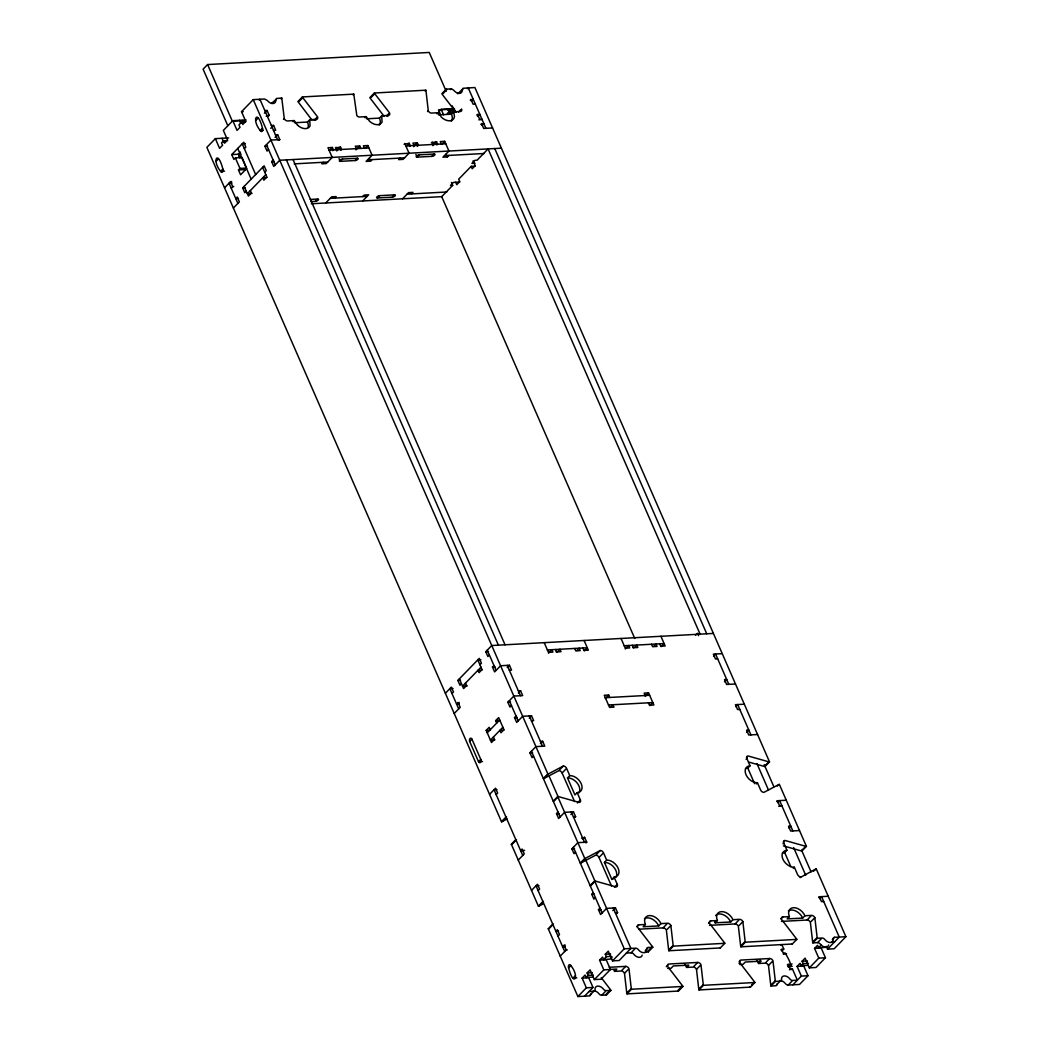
<?xml version="1.0" encoding="UTF-8"?>
<svg xmlns="http://www.w3.org/2000/svg" width="1049" height="1049" viewBox="0 0 1049 1049"><rect width="100%" height="100%" fill="white"/><g stroke="black" fill="none" stroke-linecap="round" stroke-linejoin="round"><path stroke-width="1.5" d="M457.731 93.833L462.819 88.916M446.166 91.184L429.238 52.45L207.597 64.553L203.113 69.168L227.843 125.788M228.63 137.93L215.36 138.638L206.876 147.371L501.501 821.734A2.872 1.914 44.2 0 0 502.091 821.603L507.047 818.994M246.082 119.966L232.812 120.674L223.358 130.404L227.594 140.107L224.604 143.189L223.542 140.763L227.528 140.54M245.715 121.828L241.716 122.051L242.778 124.477L245.768 121.396L241.532 111.692L253.242 99.629L264.571 98.999L267.364 100.507A5.756 3.829 44.2 0 0 272.281 103.497A5.756 3.829 44.2 0 0 275.664 101.373L276.503 98.462L281.788 98.068L284.279 118.629A2.872 1.914 44.2 0 0 287.557 120.937L294.205 120.569L297.575 125.211M259.155 100.035L259.903 99.262L277.565 139.701M223.542 140.763L221.523 142.834L222.585 145.26L219.595 148.342L215.36 138.638M241.716 122.051L238.975 124.87L240.037 127.296L237.048 130.378L232.812 120.674M276.359 99.091L271.534 103.458M216.186 161.231L218.441 158.924M255.825 120.425L258.067 118.104M264.44 113.161L267.062 110.46L269.187 115.311L268.426 116.085M281.04 98.842L281.788 98.068M266.21 116.203L269.187 115.311M245.938 166.568L242.017 157.534L235.369 157.901L233.875 159.435L231.75 154.583L243.722 142.271L245.833 147.122L244.338 148.656M222.847 169.033L220.605 171.341C211.465 160.287 217.851 148.971 222.847 169.033A2.164 1.377 86.9 0 1 222.519 172.01A2.164 1.377 86.9 0 1 220.605 171.341L224.591 171.118M262.486 128.214L260.244 130.522C251.091 119.468 257.49 108.165 262.486 128.214A2.164 1.377 86.9 0 1 262.158 131.191A2.164 1.377 86.9 0 1 260.244 130.522L263.194 130.364M240.47 152.092L238.385 154.242L239.972 157.888L238.398 154.229M270.786 128.306L273.592 125.421L275.717 130.273L273.501 130.391M384.118 116.308L370.271 98.318A2.872 1.914 44.2 0 1 369.864 97.636L374.362 93.007A2.872 1.914 44.2 0 0 374.755 93.702L389.52 112.886A2.872 1.914 44.2 0 1 388.366 115.429L381.718 115.796L382.072 121.92A10.084 6.714 44.2 0 1 369.563 121.278L366.206 116.636L359.558 117.003A2.885 1.914 44.2 0 1 356.83 115.587L353.775 94.135L302.361 96.941L297.877 101.556L312.051 120.163M299.017 101.478L302.755 97.636L302.361 96.941M283.532 119.402L284.279 118.629M238.464 169.951L239.959 168.417L246.607 168.05L245.099 169.61L238.464 169.951L240.588 174.803L246.567 168.64M224.552 187.81L230.531 181.647L231.632 181.582M268.544 149.535L267.049 151.069L264.938 146.217L270.917 140.055L279.781 139.583L277.657 134.718L275.441 134.849M275.048 137.419L277.657 134.718M293.091 121.723L294.205 120.569M231.16 188.033L233.757 186.434M279.034 140.343L279.781 139.583M246.292 191.206L244.797 192.754L242.673 187.902L264.112 165.821L266.236 170.672L264.741 172.22M294.546 122.746L307.475 122.038L309.717 119.73L316.378 119.363A2.872 1.914 44.2 0 0 317.532 116.819L302.755 97.636M501.396 148.184L279.742 160.274L273.763 166.437L271.652 161.585L273.146 160.051M313.979 120.478L316.785 117.58M315.631 120.137L316.378 119.363M233.376 208.03L239.369 201.867L237.244 197.015L235.75 198.549L238.411 198.405M265.79 174.658L247.341 193.645L251.996 193.396M353.028 94.908L353.775 94.135M371.018 97.557L374.755 93.702M329.596 150.361L332.402 147.463L333.451 149.889L332.703 150.663M335.339 148.04L340.519 147.03L341.581 149.456L340.833 150.217M365.078 117.803L366.206 116.636M323.289 162.28L321.794 163.814L326.226 163.578L332.205 157.416L327.97 147.712L332.402 147.463M336.401 150.466L337.149 149.692L336.086 147.266M336.781 150.872L340.519 147.03M379.279 125.146A10.07 6.7 44.2 0 0 379.476 118.104L381.718 115.796M342.525 159.042L340.282 161.349A2.164 0.839 -23.6 0 1 339.732 160.287A2.164 0.839 -23.6 0 1 342.525 159.042L357.303 158.229A2.164 0.839 -23.6 0 1 357.84 159.304A2.164 0.839 -23.6 0 1 355.047 160.549L340.282 161.349L339.063 158.583M386.53 115.967L388.773 113.659M387.619 116.203L388.366 115.429M355.991 149.823L359.728 145.981L360.79 148.407M365.052 148.42L367.858 145.536L372.093 155.239L366.114 161.402L370.546 161.153L372.041 159.618M315.421 201.356L317.663 199.048A2.164 0.839 -23.6 0 1 318.201 200.11A2.164 0.839 -23.6 0 1 315.421 201.356L310.989 201.605M355.047 160.549L357.289 158.229M425.029 90.975L425.776 90.201A2.872 1.914 44.2 0 1 425.986 90.909L428.28 110.774A2.872 1.914 44.2 0 0 431.559 113.069L438.207 112.715L441.577 117.357A10.07 6.7 44.2 0 0 449.667 120.779A10.07 6.7 44.2 0 0 454.479 116.649L453.719 111.863L460.367 111.496A2.872 1.914 44.2 0 0 461.521 108.952M325.728 202.982L331.72 196.819L336.152 196.583L334.657 198.117M748.737 762.059L764.354 766.452A2.872 1.914 44.2 0 0 765.036 766.517L769.52 761.889L474.895 87.526L462.963 88.286L462.124 91.184A5.756 3.829 44.2 0 1 458.728 93.322A5.756 3.829 44.2 0 1 453.824 90.332L451.726 88.903L446.349 89.086L441.865 93.702A2.872 1.914 44.2 0 0 442.258 94.397L456.118 112.374M443.006 93.623L446.756 89.768A2.872 1.914 44.2 0 1 446.349 89.086M427.533 111.535L428.28 110.774M450.283 89.598L451.031 88.824M404.049 144.29L409.228 143.28L410.29 145.706L409.543 146.467M439.033 111.482L441.131 109.319L454.453 108.572M437.079 113.869L438.207 112.715M406.422 146.165L409.228 143.28M362.731 196.583L364.226 195.048L368.658 194.799L362.679 200.962M400.115 158.084L398.62 159.618L403.052 159.382L409.044 153.22L404.796 143.516M467.5 88.654L468.247 87.88L485.91 128.319M413.621 146.676L417.358 142.834L418.42 145.26L417.292 146.414M447.307 113.515L450.047 110.696L455.358 110.407M451.28 121.225A10.057 6.7 44.2 0 0 451.476 114.171L453.719 111.863M458.531 112.033L460.773 109.725M470.227 100.101L473.191 99.209L471.316 101.137M377.47 197.973L379.725 195.665L394.49 194.852A2.164 0.839 -23.6 0 1 395.04 195.914A2.164 0.839 -23.6 0 1 392.247 197.16L377.47 197.973A2.164 0.839 -23.6 0 1 376.932 196.91A2.164 0.839 -23.6 0 1 379.725 195.665M419.351 154.846L417.109 157.153A2.164 0.839 -23.6 0 1 416.571 156.091A2.164 0.839 -23.6 0 1 419.351 154.846L434.129 154.033A2.164 0.839 -23.6 0 1 434.666 155.108A2.164 0.839 -23.6 0 1 431.886 156.353L417.109 157.153L415.902 154.387M431.388 142.795L436.568 141.785L437.63 144.211L436.882 144.972M432.831 145.627L436.568 141.785M441.891 144.224L444.697 141.34L448.933 151.043L442.953 157.206L447.385 156.957L448.88 155.422M431.886 156.353L433.381 154.806M392.247 197.16L394.49 194.852M432.634 155.58L434.129 154.033M476.757 115.062L479.721 114.171L477.479 116.478M478.882 119.914L481.845 119.022L481.098 119.796M402.567 198.785L408.546 192.623L412.978 192.387L411.483 193.921M480.822 124.359L483.786 123.467L481.924 125.395M451.424 182.447L452.696 185.358L441.721 196.648L634.75 638.461M475.145 166.135L471.158 166.345L458.688 179.182L459.75 181.608L456.761 184.69L455.699 182.264M445.379 693.271L451.358 687.108L453.483 691.96L451.988 693.507M461.468 683.738L459.973 685.272L457.849 680.421L479.288 658.352L481.412 663.204L479.918 664.738M489.385 654.996L487.89 656.543L485.766 651.691L491.745 645.528L713.386 633.426M480.966 667.177L462.517 686.177L467.172 685.915M459.187 702.41L456.577 704.01L459.239 703.866M509.355 670.232L511.571 670.114L509.447 665.263L500.583 665.748L494.603 671.911L492.479 667.059L493.974 665.512M454.217 713.49L460.196 707.328L458.072 702.476M507.205 667.57L509.447 665.263M548.457 653.16L551.813 649.698L552.875 652.124L548.443 652.373L544.208 642.657M469.703 741.512L471.945 739.191L480.783 759.41A2.164 1.377 86.9 0 1 480.455 762.387A2.164 1.377 86.9 0 1 478.541 761.731L469.703 741.512A2.164 1.377 86.9 0 1 470.031 738.535A2.164 1.377 86.9 0 1 471.945 739.191M511.466 705.544L509.971 707.092L507.847 702.227L513.826 696.077L522.69 695.592L520.579 690.74L518.363 690.858M518.337 693.048L520.579 690.74M493.423 737.014L494.485 739.44L491.496 742.522L486.198 730.392L489.188 727.311L490.25 729.737M496.728 723.063L495.666 720.637L498.655 717.555L503.953 729.698L500.963 732.766L499.901 730.34L503.9 730.13M487.247 732.831L499.704 719.994M576.911 650.511L579.153 648.203L580.215 650.629L575.783 650.878L574.721 648.452M502.891 727.272L490.421 740.109L494.853 739.873M531.437 720.781L533.653 720.663L531.528 715.811L522.664 716.297L516.685 722.446L514.561 717.595L516.056 716.061M584.293 650.839L587.283 647.758L547.381 649.947M480.783 759.41L478.541 761.731L482.527 761.508M529.286 718.119L531.528 715.811M625.283 648.964L628.653 645.502L629.715 647.928L625.283 648.177L621.034 638.474M489.542 794.368L495.534 788.205L497.646 793.057L496.151 794.591M533.548 756.093L532.053 757.627L529.929 752.776L535.908 746.626L544.785 746.141L542.661 741.289L540.445 741.407M540.419 743.597L542.661 741.289M653.75 646.328L655.992 644.007L657.054 646.433L652.609 646.682L651.56 644.256M605.325 698.503L608.682 695.028L609.744 697.467M661.119 646.643L664.109 643.575L624.221 645.751M610.688 707.052L612.931 704.744L613.993 707.17L609.561 707.406L604.25 695.277L608.682 695.028M501.501 821.734L505.998 817.119A2.872 1.914 44.2 0 0 506.588 816.987M569.764 775.631L567.522 777.938L574.944 794.932L577.186 792.624A10.07 6.7 44.2 0 0 581.238 783.708A10.07 6.7 44.2 0 0 569.764 775.631L566.591 768.353A2.872 1.914 44.2 0 0 563.313 766.045L548.47 773.86A2.872 1.914 44.2 0 1 547.88 773.992L543.382 778.62A2.872 1.914 44.2 0 0 543.972 778.476L558.829 770.674A2.872 1.914 44.2 0 1 562.107 772.982L574.59 801.554M502.091 821.603L505.841 817.748M543.972 778.476L547.709 774.634M559.576 769.9L563.313 766.045M695.539 635.314L697.533 633.268L698.595 635.694M562.107 772.982L565.844 769.127M645.214 696.326L648.584 692.851L653.881 704.994L649.449 705.23L648.387 702.804M542.713 904.12L539.002 906.074A2.872 1.914 44.2 0 1 538.412 906.218L511.348 844.261L515.833 839.646A2.872 1.914 44.2 0 1 516.514 839.711L512.777 843.553M577.186 792.624L580.372 799.902A2.872 1.914 44.2 0 1 579.218 802.446L558.396 796.584A2.872 1.914 44.2 0 0 557.714 796.519L553.229 801.134A2.872 1.914 44.2 0 1 553.911 801.2M554.659 800.439L557.648 797.358M649.829 705.636L652.819 702.568L608.499 704.98M574.865 817.473L575.613 816.699L573.488 811.847L564.624 812.332L558.645 818.495L556.521 813.644L558.016 812.096M713.582 656.058L715.575 654.012L728.819 684.341M518.258 860.075L524.238 853.912L522.114 849.061L520.619 850.608L524.618 850.385M577.383 802.983L580.372 799.902M570.866 814.535L573.488 811.847M724.466 681.798L726.708 679.477L724.492 679.608L726.603 684.459L735.48 683.974M581.657 838.217L584.621 837.325L586.732 842.177L585.985 842.95M531.502 890.404L537.481 884.241L539.606 889.093L538.111 890.64M575.508 852.129L574.013 853.676L571.889 848.825L577.868 842.662L586.732 842.177M582.746 839.252L584.621 837.325M538.412 906.218L542.897 901.589A2.872 1.914 44.2 0 0 543.487 901.458M606.676 860.114L604.434 862.422L611.855 879.403L614.098 877.095A10.07 6.7 44.2 0 0 618.149 868.179A10.07 6.7 44.2 0 0 606.676 860.114L603.503 852.837A2.872 1.914 44.2 0 0 600.225 850.529L585.368 858.331A2.872 1.914 44.2 0 1 584.778 858.475L580.294 863.091A2.872 1.914 44.2 0 0 580.884 862.96L595.727 855.145A2.872 1.914 44.2 0 1 599.005 857.453L611.501 886.038M539.002 906.074L542.739 902.232M580.884 862.96L584.621 859.105M735.664 706.606L737.657 704.548L750.914 734.877M596.488 854.371L600.225 850.529M599.005 857.453L602.755 853.598M590.587 994.203A2.872 1.914 44.2 0 1 589.21 995.934L577.881 996.55L548.26 928.732L552.744 924.117A2.872 1.914 44.2 0 1 553.413 924.182L549.676 928.037M614.098 877.095L617.271 884.373A2.872 1.914 44.2 0 1 616.117 886.916L595.294 881.055A2.872 1.914 44.2 0 0 594.626 880.99L590.128 885.618A2.872 1.914 44.2 0 1 590.81 885.684M591.557 884.91L595.294 881.055M746.547 732.346L748.789 730.025L746.573 730.156L748.698 735.008L757.562 734.523M595.386 897.616L593.878 899.163L591.767 894.312L593.262 892.765M557.989 936.128L559.484 934.58L557.36 929.729L555.865 931.276L558.527 931.132M614.478 887.257L617.271 884.373M565.188 945.044L562.579 946.644L565.241 946.5M616.812 913.509L617.573 912.735L615.448 907.883L606.584 908.368L600.592 914.531L598.481 909.68L599.976 908.132M746.521 757.509L747.268 756.735M746.114 759.279L746.862 758.519A2.872 1.914 44.2 0 1 748.016 755.962L768.838 761.823A2.872 1.914 44.2 0 0 769.52 761.889M560.218 956.111L566.198 949.948L567.299 949.896M745.485 768.707A10.07 6.7 44.2 0 1 747.793 768.104L750.035 765.796L746.862 758.519M612.826 910.584L615.448 907.883M568.637 967.952L570.879 965.644C580.031 976.698 573.633 988.014 568.637 967.952A2.164 1.377 86.9 0 1 568.964 964.975A2.164 1.377 86.9 0 1 570.879 965.644M765.101 765.678L768.838 761.823M756.342 783.931L757.457 782.777A10.07 6.7 44.2 0 1 745.996 774.713A10.07 6.7 44.2 0 1 750.035 765.796M575.298 975.754L573.056 978.061L576.793 977.865M577.881 996.55L586.352 987.817L582.116 978.114L585.106 975.032L586.168 977.458L592.816 977.104M586.168 977.458L588.187 975.386L587.125 972.961L590.115 969.879L594.35 979.582L600.998 979.228L610.452 969.486L606.217 959.783L599.569 960.15L603.804 969.853L594.35 979.582M599.569 960.15L602.559 957.068L603.621 959.494L610.269 959.127L612.091 957.252M603.621 959.494L606.361 956.675L605.299 954.249L608.289 951.168L612.524 960.871L619.185 960.504L630.895 948.44L613.232 908.001M636.9 926.752L638.775 924.825L645.423 924.471A10.07 6.7 44.2 0 1 649.462 915.554A10.07 6.7 44.2 0 1 660.936 923.618L667.584 923.251A2.872 1.914 44.2 0 1 670.862 925.559L673.143 945.424A2.872 1.914 44.2 0 0 673.353 946.119L668.869 950.748A2.872 1.914 44.2 0 1 668.659 950.04L666.377 930.175A2.872 1.914 44.2 0 0 663.099 927.88L639.09 929.191M777.27 786.094L778.017 785.321M778.607 785.19L779.355 784.416L806.419 846.373L801.934 850.988A2.872 1.914 44.2 0 1 801.252 850.923L783.406 845.9M645.423 924.471L643.181 926.778L658.693 925.926L660.936 923.618M612.524 960.871L624.247 948.807L635.576 948.191A2.872 1.914 44.2 0 1 638.369 949.686A5.756 3.829 44.2 0 0 643.955 952.702A5.756 3.829 44.2 0 0 646.722 949.24A2.872 1.914 44.2 0 1 648.112 947.509L652.78 947.247A2.872 1.914 44.2 0 0 652.386 946.565L637.608 927.368A2.872 1.914 44.2 0 1 638.775 924.825M584.529 996.183L593 987.463L588.764 977.76L582.116 978.114M776.653 801.488L777.401 800.715L786.265 800.23M589.958 995.16L593.695 991.305A2.872 1.914 44.2 0 0 595.071 989.574A5.756 3.829 44.2 0 1 597.838 986.112A5.756 3.829 44.2 0 1 603.437 989.128A2.872 1.914 44.2 0 0 606.23 990.623L610.898 990.374A2.872 1.914 44.2 0 0 610.505 989.679L601.274 977.694M626.41 953.069L631.078 952.807L634.829 948.952M777.624 802.642L779.617 800.597L792.86 830.926M613.691 969.709A10.07 6.7 44.2 0 1 614.57 971.361L616.812 969.053L609.43 969.46M778.778 806.34L781.741 805.448L780.994 806.209M621.965 970.233L625.702 966.378A2.872 1.914 44.2 0 1 628.98 968.686L631.275 988.551A2.872 1.914 44.2 0 0 631.485 989.246L626.987 993.875A2.872 1.914 44.2 0 1 626.778 993.167L624.496 973.302A2.872 1.914 44.2 0 0 621.218 970.994L614.57 971.361M663.099 927.88L666.836 924.025M593.354 990.741A5.756 3.829 44.2 0 1 598.94 993.744A2.872 1.914 44.2 0 0 601.746 995.252L605.483 991.397M645.305 950.394L648.112 947.509M624.496 973.302L628.233 969.46M667.125 929.414L670.862 925.559M606.768 993.534L607.515 992.76M607.896 992.38L609.757 990.453M648.649 950.407L651.455 947.522M651.639 947.326L652.386 946.565M601.746 995.252L606.414 994.99L610.898 990.374M645.174 952.033L648.295 951.863L652.78 947.247M627.525 992.393L631.275 988.551M668.659 950.04L672.396 946.198M788.874 827.989L790.749 826.074L788.533 826.192L790.644 831.044L799.522 830.559M783.433 841.98L784.18 841.219M783.013 843.763L783.76 842.99A2.872 1.914 44.2 0 1 784.927 840.446L805.75 846.307A2.872 1.914 44.2 0 0 806.419 846.373M666.272 966.719L668.134 964.792M708.521 923.212L710.763 920.891L717.411 920.537A10.07 6.7 44.2 0 1 721.463 911.62A10.07 6.7 44.2 0 1 732.936 919.685L739.584 919.33A2.872 1.914 44.2 0 1 742.862 921.625L745.144 941.491A2.872 1.914 44.2 0 0 745.354 942.199L740.869 946.814A2.872 1.914 44.2 0 1 740.66 946.119L738.365 926.254A2.872 1.914 44.2 0 0 735.1 923.946L709.478 925.349M714.671 921.442A10.07 6.7 44.2 0 0 715.169 922.845L717.411 920.537M782.384 853.178A10.07 6.7 44.2 0 1 784.704 852.575L786.947 850.267L783.76 842.99M684.551 964.215A10.07 6.7 44.2 0 1 686.571 967.427L688.813 965.119L673.301 965.972L671.045 968.279L667.728 968.463M715.169 922.845L730.694 921.992L732.936 919.685M802 850.149L805.75 846.307M693.966 966.299L697.703 962.444A2.872 1.914 44.2 0 1 700.981 964.752L703.263 984.618A2.872 1.914 44.2 0 0 703.473 985.313L698.988 989.941A2.872 1.914 44.2 0 1 698.778 989.233L696.497 969.368A2.872 1.914 44.2 0 0 693.219 967.073L686.571 967.427M735.1 923.946L738.837 920.091M793.241 868.402L794.368 867.248A10.07 6.7 44.2 0 1 782.895 859.183A10.07 6.7 44.2 0 1 786.947 850.267M696.497 969.368L700.234 965.526M739.125 925.48L742.862 921.625M678.021 990.374L681.758 986.519M723.64 943.392L724.387 942.631L709.609 923.448A2.872 1.914 44.2 0 1 710.763 920.891M626.987 993.875L678.415 991.056L682.899 986.44A2.872 1.914 44.2 0 0 682.506 985.758L667.728 966.575A2.872 1.914 44.2 0 1 668.895 964.018L697.703 962.444M668.869 950.748L720.296 947.942L724.78 943.313A2.872 1.914 44.2 0 0 724.387 942.631M800.072 877.607L815.676 869.031A2.872 1.914 44.2 0 1 816.266 868.9L845.887 936.705L834.178 948.768L827.53 949.135L826.31 946.355M699.526 988.473L703.263 984.618M740.66 946.119L744.397 942.264M813.434 871.339L814.181 870.565M815.139 870.054L816.266 868.9M739.388 961.631L740.135 960.858M780.902 918.898L782.764 916.97L789.412 916.603A10.07 6.7 44.2 0 1 793.464 907.687A10.07 6.7 44.2 0 1 804.924 915.751L811.585 915.397A2.872 1.914 44.2 0 1 814.85 917.705L817.145 937.57A2.872 1.914 44.2 0 0 817.355 938.265L812.87 942.881A2.872 1.914 44.2 0 1 812.66 942.186L810.366 922.32A2.872 1.914 44.2 0 0 807.087 920.012L781.479 921.415M738.981 963.402L739.729 962.641A2.872 1.914 44.2 0 1 740.882 960.084L769.704 958.524A2.872 1.914 44.2 0 1 772.982 960.818L775.263 980.684A2.872 1.914 44.2 0 0 775.473 981.392L770.989 986.008A2.872 1.914 44.2 0 1 770.779 985.313L768.484 965.447A2.872 1.914 44.2 0 0 765.206 963.139L758.558 963.506A10.07 6.7 44.2 0 0 756.552 960.281M789.412 916.603L787.17 918.911L802.682 918.072L804.924 915.751M818.613 897.524L819.361 896.751L828.225 896.266M819.584 898.678L821.577 896.633L839.239 937.072L827.53 949.135M758.558 963.506L760.8 961.186A10.07 6.7 44.2 0 0 760.092 959.796M781.072 945.372L781.82 944.611L783.76 949.057L781.885 950.984M765.954 962.366L769.704 958.524M807.087 920.012L810.825 916.157M780.797 949.948L783.76 949.057M768.484 965.447L772.221 961.592M811.113 921.546L814.85 917.705M751.517 984.906L752.264 984.132M795.64 939.471L796.388 938.698L781.61 919.514A2.872 1.914 44.2 0 1 782.764 916.97M698.988 989.941L750.415 987.135L754.9 982.507A2.872 1.914 44.2 0 0 754.506 981.825L739.729 962.641M740.869 946.814L792.297 944.008L796.781 939.393A2.872 1.914 44.2 0 0 796.388 938.698M787.327 964.91L792.074 963.926M771.526 984.539L775.263 980.684M812.66 942.186L816.397 938.331M789.451 969.761L792.415 968.87L797.358 980.199L792.69 980.448A2.872 1.914 44.2 0 1 789.884 978.94A5.756 3.829 44.2 0 0 784.298 975.937A5.756 3.829 44.2 0 0 781.531 979.399A2.872 1.914 44.2 0 1 780.154 981.13L776.404 984.985M812.87 942.881L817.538 942.631L821.275 938.776M791.667 969.643L792.415 968.87M792.874 984.814L801.344 976.081L797.109 966.378L800.099 963.297L801.161 965.723L807.809 965.368M801.161 965.723L803.18 963.651L802.118 961.225L805.108 958.143L809.343 967.847L816.004 967.48L825.445 957.75L821.21 948.047L814.562 948.414L818.797 958.117L809.343 967.847M814.562 948.414L817.551 945.333L818.613 947.758L825.261 947.391M818.613 947.758L821.354 944.939M779.813 980.553A5.756 3.829 44.2 0 1 785.399 983.569A2.872 1.914 44.2 0 0 788.205 985.063L791.943 981.221M832.316 939.629L834.571 937.321L845.887 936.705M797.109 966.378L803.757 966.011L807.992 975.727L799.522 984.447L788.205 985.063M374.362 93.007L425.776 90.201M457.128 92.85L459.79 92.705M241.532 111.692L243.198 111.6M264.846 110.578L267.062 110.46M475.302 104.061L473.086 104.179L470.975 99.327M243.198 120.569L232.327 121.16L207.597 64.553M453.968 109.057L438.456 109.909L440.58 114.761M366.547 118.812L379.476 118.104M438.548 114.879L451.476 114.171M271.376 125.539L273.592 125.421M492.558 127.965L483.694 128.45L481.57 123.598M245.322 143.634L242.227 143.805L255.654 174.54M264.938 146.217L267.587 146.073M359.728 145.981L355.296 146.217L356.358 148.643M367.858 145.536L363.426 145.772L364.488 148.197M417.358 142.834L412.926 143.07L413.988 145.496M444.697 141.34L440.265 141.576L441.327 144.001M231.75 154.583L241.047 154.098M329.019 150.138L368.92 147.961M405.858 145.942L445.759 143.765M271.652 161.585L274.3 161.441M294.205 163.867L327.721 162.031M367.609 159.854L404.547 157.835M444.448 155.658L484.192 153.495M475.013 163.238L471.919 163.395L474.909 160.327L477.125 160.195L488.087 148.906L700.089 634.147M266.8 177.504L262.814 177.727L263.863 180.153L266.866 177.071L262.604 167.381M231.986 183.024L229.036 183.182L237.874 203.401M242.673 187.902L245.335 187.758M459.672 182.054L453.47 182.395L450.48 185.476L452.696 185.358M310.268 199.454L317.663 199.048M330.225 198.366L367.163 196.347M407.051 194.17L446.795 191.993M311.369 203.768L442.311 196.622M485.766 651.691L488.428 651.547M480.888 659.729L477.793 659.9L482.042 669.59L479.052 672.671L477.99 670.245L481.976 670.036M722.223 653.645L713.359 654.13L715.484 658.982L717.7 658.864M492.479 667.059L495.141 666.902M457.849 680.421L460.511 680.276M453.05 688.472L449.864 688.655L458.701 708.875M648.584 692.851L644.152 693.101L645.214 695.526M507.847 702.227L510.509 702.083M605.312 697.703L649.646 695.277M744.305 704.194L735.441 704.679L737.565 709.53L739.781 709.412M514.561 717.595L517.223 717.45M495.666 720.637L499.652 720.427M486.198 730.392L490.185 730.183M529.929 752.776L532.59 752.631M496.99 789.582L494.04 789.74L522.743 855.459M556.521 813.644L559.183 813.486M573.397 816.817L575.613 816.699M571.889 848.825L574.55 848.667M538.95 885.618L535.987 885.776L564.703 951.495M591.767 894.312L594.429 894.168M598.481 909.68L601.143 909.535M615.343 912.853L617.573 912.735M823.688 901.484L821.472 901.602L819.361 896.751M673.353 946.119L724.78 943.313M745.354 942.199L796.781 939.393M817.355 938.265L822.023 938.003A2.872 1.914 44.2 0 1 824.829 939.511A5.756 3.829 44.2 0 0 830.415 942.513A5.756 3.829 44.2 0 0 833.181 939.052A2.872 1.914 44.2 0 1 834.571 937.321M605.299 954.249L610.623 953.961M831.634 941.858L834.755 941.687M606.361 956.675L611.685 956.386M786.619 953.869L783.655 954.026L781.544 949.175M609.246 967.283L625.702 966.378M760.8 961.186L745.288 962.038L743.046 964.346L739.729 964.529M603.804 969.853L610.452 969.486M818.797 958.117L825.445 957.75M587.125 972.961L592.449 972.672M802.118 961.225L807.442 960.936M588.187 975.386L593.498 975.098M803.18 963.651L808.491 963.362M788.048 966.326L791.785 966.129M788.179 966.627L791.916 966.417M586.352 987.817L593 987.463M801.344 976.081L807.992 975.727M589.014 991.567L593.695 991.305M631.485 989.246L682.899 986.44M703.473 985.313L754.9 982.507M775.473 981.392L780.154 981.13M770.989 986.008L775.657 985.758A2.872 1.914 44.2 0 0 777.047 984.028M788.324 966.903C794.434 967.506 786.199 955.442 785.871 953.908A2.164 1.377 86.9 0 0 784.586 952.912A2.164 1.377 86.9 0 0 783.472 954.17M764.21 764.629L773.86 786.737M801.58 850.188L811.1 871.955M494.748 148.538L706.738 633.793M477.505 114.289L479.629 119.14M777.401 800.715L779.525 805.566M756.906 763.515L768.497 790.041M793.673 847.644L805.711 875.233M757.457 782.777L760.643 790.054A2.872 1.914 44.2 0 0 763.921 792.362L778.764 784.547A2.872 1.914 44.2 0 1 779.355 784.416M794.368 867.248L797.542 874.525A2.872 1.914 44.2 0 0 800.82 876.833M747.793 768.104L754.598 783.669M784.704 852.575L790.88 866.736M452.276 105.883L454.099 110.04L451.096 113.122L450.047 110.696M473.086 160.838L475.21 165.69L472.207 168.771L471.158 166.345M441.131 109.319L443.557 114.865M660.936 636.284L665.171 646L660.739 646.236L659.677 643.811M446.113 154.046L447.385 156.957M432.136 142.021L433.198 144.447M788.074 964.136L790.199 968.988M632.35 645.305L633.412 647.731L637.844 647.482L636.782 645.056L634.54 647.377A2.164 0.839 -23.6 0 0 633.032 647.771M584.096 640.48L588.345 650.183L583.9 650.432L582.851 648.007M369.274 158.242L370.546 161.153M555.511 649.501L556.573 651.927L561.005 651.678L559.943 649.252L557.701 651.56A2.164 0.839 -23.6 0 0 556.193 651.967M293.051 159.553L505.041 644.794M286.403 159.92L498.393 645.161M507.231 665.381L520.474 695.71M529.312 715.929L542.569 746.259M571.272 811.965L584.516 842.295M549.217 776.365L558.225 796.991M585.329 859.026L595.465 882.248M253.242 99.629L547.88 773.992M557.714 796.519L584.778 858.475M594.626 880.99L624.247 948.807M266.433 144.683L275.258 164.903M487.261 650.144L496.098 670.363M509.342 700.693L518.18 720.912M531.423 751.241L560.14 816.948M573.383 847.277L602.1 912.984M239.46 120.307L240.641 123.1M237.743 148.434L251.157 179.156M250.344 190.551L251.406 192.99L248.416 196.058L244.155 186.368M465.52 683.083L466.582 685.508L463.592 688.59L459.344 678.9M235.369 157.901L239.959 168.417M222.008 138.271L223.804 142.454M230.531 181.647L232.655 186.499M564.074 945.097L566.198 949.948M309.717 119.73L310.071 125.854A10.084 6.714 44.2 0 1 297.562 125.211M548.26 928.732A2.872 1.914 44.2 0 1 548.929 928.811M511.348 844.261A2.872 1.914 44.2 0 1 512.03 844.327M678.126 990.544A2.872 1.914 44.2 0 1 678.415 991.056M606.02 994.308A2.872 1.914 44.2 0 1 606.414 994.99M750.127 986.611A2.872 1.914 44.2 0 1 750.415 987.135M792.113 943.654A2.872 1.914 44.2 0 1 792.297 944.008M720.112 947.588A2.872 1.914 44.2 0 1 720.296 947.942M647.902 951.181A2.872 1.914 44.2 0 1 648.295 951.863M642.172 955.167A5.756 3.829 44.2 0 1 638.789 957.304A5.756 3.829 44.2 0 1 633.884 954.315A2.872 1.914 44.2 0 0 631.078 952.807M828.631 944.992A5.756 3.829 44.2 0 1 825.248 947.116A5.756 3.829 44.2 0 1 820.331 944.126A2.872 1.914 44.2 0 0 817.538 942.631M644.427 918.74A10.07 6.7 44.2 0 1 658.693 925.926M715.588 915.541A10.07 6.7 44.2 0 1 723.364 914.754A10.07 6.7 44.2 0 1 730.694 921.992M788.415 910.886A10.07 6.7 44.2 0 1 802.682 918.072M567.522 777.938A10.07 6.7 44.2 0 1 577.37 783.275A10.07 6.7 44.2 0 1 578.93 792.874M613.075 879.219A10.07 6.7 44.2 0 1 611.855 879.403M604.434 862.422A10.07 6.7 44.2 0 1 614.281 867.759A10.07 6.7 44.2 0 1 615.842 877.357M307.475 122.038A10.057 6.687 44.2 0 1 308.183 127.113M449.615 113.095L447.805 108.939L449.601 113.122"/></g></svg>
